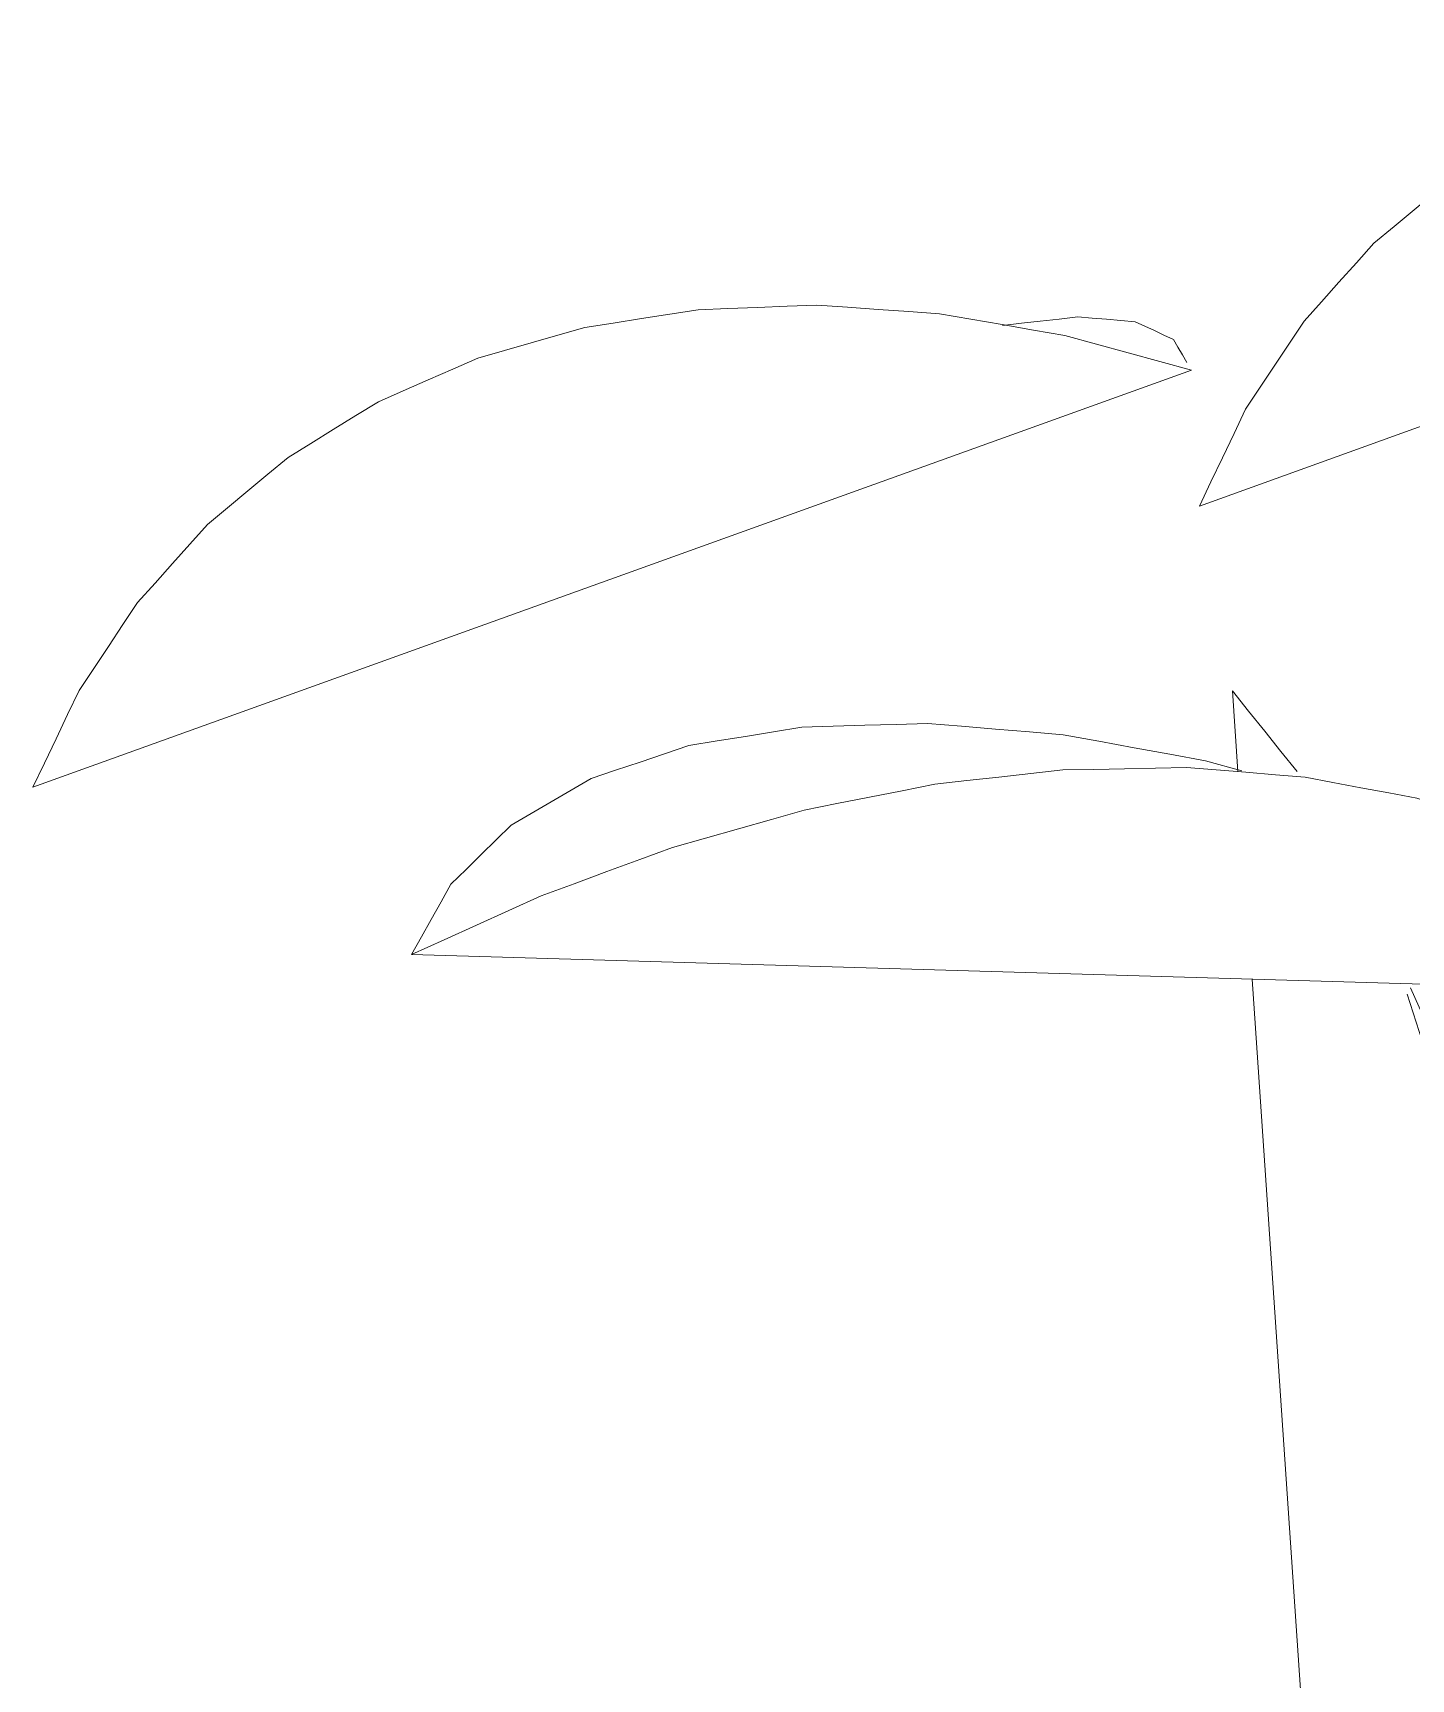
# Model space of a CAD drawing. Header units: metres. Extents: x 10.2 to 20.8, y -0.2 to 6.6.
# Drawn here: x 14.4605 to 14.5081, y 2.3673 to 2.4241 of the extents above; entities that cross this region are included whole.
import ezdxf

# ---------------------------------------------------------------- set-up
doc = ezdxf.new("R2010")
doc.units = ezdxf.units.M
doc.layers.add('Importações nas famílias', color=250, linetype='Continuous', lineweight=5)
doc.layers.add('Vegetação', color=7, linetype='Continuous', lineweight=5)

# ---------------------------------------------------------------- blocks, each defined once
blk = doc.blocks.new('Planta_pergolado_12200 - plantas pergolado_skp_Component_12-V3641-Corte 3')
at = {"layer": 'Importações nas famílias'}
for p, q in [((14.501913, 2.401394), (14.502103, 2.398607)), ((14.502592, 2.391439), (14.505328, 2.351324))]:
    blk.add_line(p, q, dxfattribs=at)
at = {"layer": 'Importações nas famílias', "flags": 128}
for points in [[(14.501913, 2.401394), (14.50247, 2.400697), (14.503027, 2.4), (14.503584, 2.399302), (14.504141, 2.398605)], [(14.507949, 2.390917), (14.508257, 2.389952), (14.508565, 2.388987), (14.508873, 2.388023)], [(14.509699, 2.387443), (14.509154, 2.388674), (14.508609, 2.389904), (14.508064, 2.391134)], [(14.508873, 2.388023), (14.50909, 2.386989), (14.509307, 2.385955), (14.509524, 2.384921), (14.509741, 2.383887)], [(14.511392, 2.382404), (14.510969, 2.383663), (14.510546, 2.384923), (14.510122, 2.386183), (14.509699, 2.387443)], [(14.509741, 2.383887), (14.509864, 2.382796), (14.509988, 2.381704), (14.510111, 2.380613), (14.510235, 2.379522)], [(14.512558, 2.377363), (14.512267, 2.378623), (14.511975, 2.379883), (14.511684, 2.381143), (14.511392, 2.382404)], [(14.510235, 2.379522), (14.510263, 2.378385), (14.510292, 2.377248), (14.51032, 2.376111), (14.510349, 2.374975)], [(14.51317, 2.372441), (14.513017, 2.373671), (14.512864, 2.374902), (14.512711, 2.376133), (14.512558, 2.377363)], [(14.510349, 2.374975), (14.510282, 2.373805), (14.510215, 2.372636), (14.510149, 2.371466), (14.510082, 2.370297)], [(14.513214, 2.367751), (14.513203, 2.368924), (14.513192, 2.370096), (14.513181, 2.371268), (14.51317, 2.372441)], [(14.510082, 2.370297), (14.509921, 2.369107), (14.50976, 2.367918), (14.509599, 2.366729), (14.509437, 2.36554)], [(14.512688, 2.363405), (14.51282, 2.364492), (14.512951, 2.365578), (14.513082, 2.366665), (14.513214, 2.367751)], [(14.509437, 2.36554), (14.509184, 2.364344), (14.50893, 2.363148), (14.508676, 2.361952), (14.508422, 2.360756)], [(14.511605, 2.359504), (14.511876, 2.360479), (14.512146, 2.361455), (14.512417, 2.36243), (14.512688, 2.363405)], [(14.508422, 2.360756), (14.508078, 2.359567), (14.507735, 2.358378), (14.507391, 2.357189), (14.507047, 2.356)], [(14.50999, 2.35614), (14.510394, 2.356981), (14.510798, 2.357822), (14.511201, 2.358663), (14.511605, 2.359504)], [(14.507881, 2.353392), (14.508409, 2.354079), (14.508936, 2.354766), (14.509463, 2.355453), (14.50999, 2.35614)], [(14.507047, 2.356), (14.506618, 2.354831), (14.506188, 2.353662), (14.505758, 2.352493), (14.505328, 2.351324)], [(14.505328, 2.351324), (14.505967, 2.351841), (14.506605, 2.352358), (14.507243, 2.352875), (14.507881, 2.353392)]]:
    blk.add_lwpolyline(points, dxfattribs=at)
blk = doc.blocks.new('Planta_pergolado_12200 - plantas pergolado_skp_Component_16-V3644-Corte 3')
blk.add_blockref('Planta_pergolado_12200 - plantas pergolado_skp_Component_12-V3641-Corte 3', (0, 0))
blk = doc.blocks.new('Planta_pergolado_12200 - plantas pergolado_skp_-V3662-Corte 3')
blk.add_blockref('Planta_pergolado_12200 - plantas pergolado_skp_Component_16-V3644-Corte 3', (0, 0))
blk = doc.blocks.new('Planta_pergolado_12200 - plantas pergolado_skp_-V3663-Corte 3')
blk.add_blockref('Planta_pergolado_12200 - plantas pergolado_skp_-V3662-Corte 3', (0, 0))
blk = doc.blocks.new('Planta_pergolado_12200 - plantas pergolado_skp_-V3936-Corte 3')
blk.add_blockref('Planta_pergolado_12200 - plantas pergolado_skp_-V3663-Corte 3', (0, 0))
blk = doc.blocks.new('Planta_pergolado_12200 - plantas pergolado_skp_Component_12-V4139-Corte 3')
at = {"layer": 'Importações nas famílias'}
for p, q in [((14.529034, 2.41795), (14.540764, 2.422174)), ((14.500771, 2.407773), (14.518839, 2.414279))]:
    blk.add_line(p, q, dxfattribs=at)
at = {"layer": 'Importações nas famílias', "flags": 128}
for points in [[(14.532153, 2.424111), (14.533154, 2.423937), (14.534235, 2.423749), (14.535316, 2.423561), (14.536398, 2.423373)], [(14.536844, 2.424017), (14.536194, 2.423943), (14.535544, 2.42387), (14.534894, 2.423796), (14.534245, 2.423723)], [(14.538826, 2.423852), (14.53833, 2.423893), (14.537835, 2.423934), (14.537339, 2.423975), (14.536844, 2.424017)], [(14.540142, 2.423233), (14.539813, 2.423388), (14.539484, 2.423543), (14.539155, 2.423697), (14.538826, 2.423852)], [(14.536398, 2.423373), (14.537489, 2.423073), (14.538581, 2.422773), (14.539672, 2.422474), (14.540764, 2.422174)], [(14.540608, 2.422439), (14.540453, 2.422704), (14.540298, 2.422968), (14.540142, 2.423233)], [(14.512701, 2.421087), (14.513557, 2.421463), (14.514414, 2.421838), (14.51527, 2.422213)], [(14.509579, 2.419167), (14.510359, 2.419647), (14.51114, 2.420127), (14.51192, 2.420607), (14.512701, 2.421087)], [(14.506796, 2.416847), (14.507492, 2.417427), (14.508188, 2.418007), (14.508883, 2.418587), (14.509579, 2.419167)], [(14.504384, 2.414155), (14.504987, 2.414828), (14.50559, 2.415501), (14.506193, 2.416174), (14.506796, 2.416847)], [(14.502368, 2.411118), (14.502872, 2.411877), (14.503376, 2.412636), (14.50388, 2.413395), (14.504384, 2.414155)], [(14.500771, 2.407773), (14.50117, 2.408609), (14.50157, 2.409445), (14.501969, 2.410282), (14.502368, 2.411118)]]:
    blk.add_lwpolyline(points, dxfattribs=at)
blk = doc.blocks.new('Planta_pergolado_12200 - plantas pergolado_skp_Component_16-V4146-Corte 3')
blk.add_blockref('Planta_pergolado_12200 - plantas pergolado_skp_Component_12-V4139-Corte 3', (0, 0))
blk = doc.blocks.new('Planta_pergolado_12200 - plantas pergolado_skp_Component_12-V4168-Corte 3')
at = {"layer": 'Importações nas famílias'}
blk.add_line((14.460504, 2.398062), (14.500497, 2.412463), dxfattribs=at)
at = {"layer": 'Importações nas famílias', "flags": 128}
for points in [[(14.48347, 2.414555), (14.484495, 2.414594), (14.48552, 2.414634), (14.486544, 2.414674), (14.487569, 2.414713)], [(14.487569, 2.414713), (14.488628, 2.414639), (14.489687, 2.414564), (14.490746, 2.414489), (14.491805, 2.414415)], [(14.479552, 2.41394), (14.480531, 2.414094), (14.481511, 2.414247), (14.48249, 2.414401), (14.48347, 2.414555)], [(14.491805, 2.414415), (14.492887, 2.414226), (14.493968, 2.414038), (14.495049, 2.41385), (14.49613, 2.413662)], [(14.496577, 2.414306), (14.495927, 2.414232), (14.495277, 2.414159), (14.494627, 2.414085), (14.493977, 2.414012)], [(14.498558, 2.414141), (14.498063, 2.414182), (14.497568, 2.414224), (14.497072, 2.414265), (14.496577, 2.414306)], [(14.499875, 2.413522), (14.499546, 2.413677), (14.499217, 2.413832), (14.498888, 2.413987), (14.498558, 2.414141)], [(14.475859, 2.412877), (14.476783, 2.413143), (14.477706, 2.413409), (14.478629, 2.413674), (14.479552, 2.41394)], [(14.49613, 2.413662), (14.497222, 2.413362), (14.498313, 2.413063), (14.499405, 2.412763), (14.500497, 2.412463)], [(14.500341, 2.412728), (14.500186, 2.412993), (14.500031, 2.413258), (14.499875, 2.413522)], [(14.472433, 2.411377), (14.47329, 2.411752), (14.474146, 2.412127), (14.475003, 2.412502), (14.475859, 2.412877)], [(14.469312, 2.409456), (14.470092, 2.409936), (14.470872, 2.410416), (14.471653, 2.410897), (14.472433, 2.411377)], [(14.466529, 2.407137), (14.467225, 2.407716), (14.46792, 2.408296), (14.468616, 2.408876), (14.469312, 2.409456)], [(14.464116, 2.404444), (14.46472, 2.405117), (14.465323, 2.40579), (14.465926, 2.406463), (14.466529, 2.407137)], [(14.462101, 2.401408), (14.462605, 2.402167), (14.463109, 2.402926), (14.463613, 2.403685), (14.464116, 2.404444)], [(14.460504, 2.398062), (14.460903, 2.398898), (14.461302, 2.399735), (14.461702, 2.400571), (14.462101, 2.401408)]]:
    blk.add_lwpolyline(points, dxfattribs=at)
blk = doc.blocks.new('Planta_pergolado_12200 - plantas pergolado_skp_Component_12-V4170-Corte 3')
at = {"layer": 'Importações nas famílias'}
for p, q in [((14.502235, 2.398634), (14.500979, 2.39898)), ((14.473576, 2.392289), (14.520574, 2.390912))]:
    blk.add_line(p, q, dxfattribs=at)
at = {"layer": 'Importações nas famílias', "flags": 128}
for points in [[(14.487049, 2.400141), (14.486073, 2.399982), (14.485098, 2.399822), (14.484122, 2.399662), (14.483147, 2.399502)], [(14.49139, 2.400267), (14.490305, 2.400236), (14.48922, 2.400204), (14.488134, 2.400173), (14.487049, 2.400141)], [(14.496071, 2.399877), (14.494901, 2.399974), (14.493731, 2.400072), (14.49256, 2.400169), (14.49139, 2.400267)], [(14.500979, 2.39898), (14.499752, 2.399204), (14.498525, 2.399428), (14.497298, 2.399653), (14.496071, 2.399877)], [(14.483147, 2.399502), (14.482305, 2.399218), (14.481462, 2.398934), (14.48062, 2.39865), (14.479777, 2.398366)], [(14.496053, 2.398661), (14.497122, 2.398682), (14.498191, 2.398702), (14.49926, 2.398723), (14.500329, 2.398744)], [(14.500329, 2.398744), (14.501352, 2.398662), (14.502374, 2.39858), (14.503396, 2.398498), (14.504419, 2.398416)], [(14.479777, 2.398366), (14.479088, 2.397964), (14.478398, 2.397562), (14.477708, 2.39716), (14.477019, 2.396758)], [(14.487132, 2.397275), (14.488259, 2.397498), (14.489385, 2.397722), (14.490511, 2.397946), (14.491638, 2.39817)], [(14.491638, 2.39817), (14.492742, 2.398293), (14.493845, 2.398415), (14.494949, 2.398538), (14.496053, 2.398661)], [(14.504419, 2.398416), (14.505383, 2.398233), (14.506347, 2.398049), (14.507311, 2.397866), (14.508276, 2.397682)], [(14.508276, 2.397682), (14.509171, 2.397399), (14.510067, 2.397116), (14.510962, 2.396833), (14.511858, 2.39655)], [(14.482586, 2.395986), (14.483723, 2.396308), (14.484859, 2.39663), (14.485996, 2.396952), (14.487132, 2.397275)], [(14.477019, 2.396758), (14.476498, 2.396247), (14.475977, 2.395737), (14.475456, 2.395227), (14.474935, 2.394716)], [(14.511858, 2.39655), (14.512675, 2.396171), (14.513491, 2.395791), (14.514308, 2.395412), (14.515125, 2.395032)], [(14.478051, 2.394318), (14.479185, 2.394735), (14.480319, 2.395152), (14.481453, 2.395569), (14.482586, 2.395986)], [(14.515125, 2.395032), (14.515854, 2.394561), (14.516583, 2.394089), (14.517312, 2.393618), (14.518041, 2.393146)], [(14.474935, 2.394716), (14.474596, 2.394109), (14.474256, 2.393503), (14.473916, 2.392896), (14.473576, 2.392289)], [(14.473576, 2.392289), (14.474695, 2.392796), (14.475814, 2.393303), (14.476932, 2.393811), (14.478051, 2.394318)], [(14.518041, 2.393146), (14.518674, 2.392587), (14.519307, 2.392029), (14.519941, 2.39147), (14.520574, 2.390912)]]:
    blk.add_lwpolyline(points, dxfattribs=at)
blk = doc.blocks.new('Planta_pergolado_12200 - plantas pergolado_skp_Component_16-V4175-Corte 3')
for name in ['Planta_pergolado_12200 - plantas pergolado_skp_Component_12-V4168-Corte 3', 'Planta_pergolado_12200 - plantas pergolado_skp_Component_12-V4170-Corte 3']:
    blk.add_blockref(name, (0, 0))
blk = doc.blocks.new('Planta_pergolado_12200 - plantas pergolado_skp_-V4186-Corte 3')
for name in ['Planta_pergolado_12200 - plantas pergolado_skp_Component_16-V4146-Corte 3', 'Planta_pergolado_12200 - plantas pergolado_skp_Component_16-V4175-Corte 3']:
    blk.add_blockref(name, (0, 0))
blk = doc.blocks.new('Planta_pergolado_12200 - plantas pergolado_skp_-V4187-Corte 3')
blk.add_blockref('Planta_pergolado_12200 - plantas pergolado_skp_-V4186-Corte 3', (0, 0))
blk = doc.blocks.new('Planta_pergolado_12200 - plantas pergolado_skp_-V4514-Corte 3')
blk.add_blockref('Planta_pergolado_12200 - plantas pergolado_skp_-V4187-Corte 3', (0, 0))
blk = doc.blocks.new('Planta_pergolado_12200 - Planta_pergolado_12200-V5114-Corte 3')
for name in ['Planta_pergolado_12200 - plantas pergolado_skp_-V4514-Corte 3', 'Planta_pergolado_12200 - plantas pergolado_skp_-V3936-Corte 3']:
    blk.add_blockref(name, (0, 0))

msp = doc.modelspace()

# ---------------------------------------------------------------- block references
at = {"layer": 'Vegetação', "color": 250}
msp.add_blockref('Planta_pergolado_12200 - Planta_pergolado_12200-V5114-Corte 3', (0, 0), dxfattribs=at)

doc.saveas('drawing.dxf')
